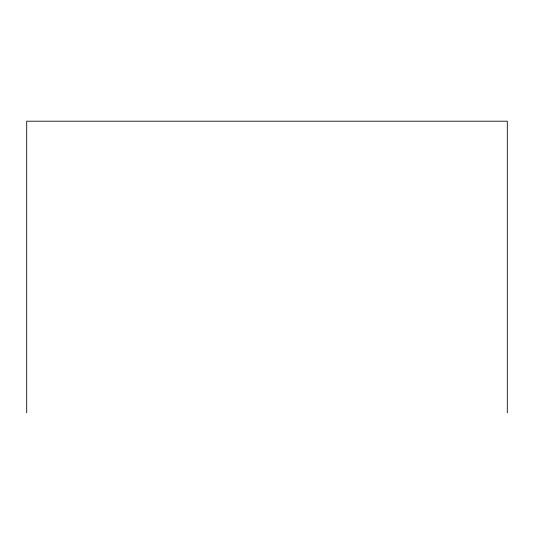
<?xml version="1.0" encoding="UTF-8"?>
<svg xmlns="http://www.w3.org/2000/svg" width="534" height="534" viewBox="0 0 534 534"><rect width="100%" height="100%" fill="white"/><g stroke="black" fill="none" stroke-linecap="round" stroke-linejoin="round"><path stroke-width="0.8" d="M507.3 412.802L507.3 121.198L26.7 121.198L26.7 412.802"/></g></svg>
